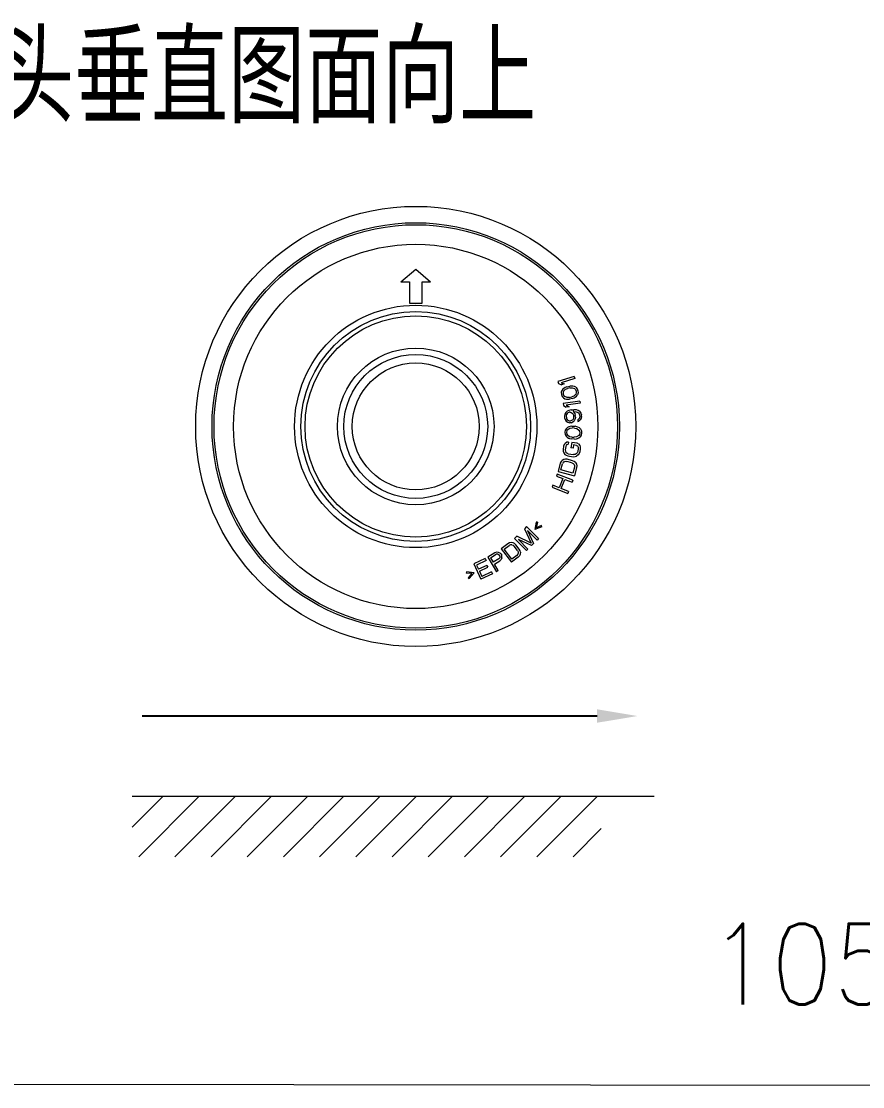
# Model space of a CAD drawing. Header units: inches. Extents: x 47316 to 59086, y 3141 to 11743.
# Drawn here: x 54817.3 to 54869.5, y 9795.1 to 9861.2 of the extents above; entities that cross this region are included whole.
import ezdxf

# ---------------------------------------------------------------- set-up
doc = ezdxf.new("R2010")
doc.units = ezdxf.units.IN
doc.header["$MEASUREMENT"] = 0
doc.styles.add('MtX_FangSong_GB2312', font='')
doc.styles.get("Standard").update_dxf_attribs({"font": ''})
doc.styles.get('MtX_FangSong_GB2312').set_extended_font_data('FangSong_GB2312')
doc.styles.get('Standard').set_extended_font_data('SimSun')
doc.linetypes.add('_VH_FULL_TAPE', pattern='A,0.0001,[30,VeSys.shx,S=0.1,R=0,X=0,Y=0],-0.8,[30,VeSys.shx,S=0.1,R=180,X=0,Y=0],-0.0001', length=0.8002)

msp = doc.modelspace()

# ---------------------------------------------------------------- linework, layer by layer
at = {"color": 0, "linetype": 'Continuous', "lineweight": 15}
for p, q in [((54840.88, 9845.031), (54841.799, 9845.819)), ((54841.799, 9845.819), (54842.717, 9845.031)), ((54840.88, 9845.031), (54841.405, 9845.031)), ((54841.405, 9845.031), (54841.405, 9843.719)), ((54842.192, 9843.719), (54842.192, 9845.031)), ((54842.192, 9845.031), (54842.717, 9845.031)), ((54841.405, 9843.719), (54842.192, 9843.719)), ((54851.625, 9839.162), (54850.62, 9838.86)), ((54851.625, 9839.162), (54851.663, 9839.037)), ((54850.62, 9838.86), (54850.658, 9838.735)), ((54850.658, 9838.735), (54850.845, 9838.654)), ((54851.663, 9839.037), (54850.829, 9838.786)), ((54850.829, 9838.786), (54851.016, 9838.705)), ((54851.016, 9838.705), (54850.845, 9838.654)), ((54850.921, 9838.39), (54850.869, 9838.311)), ((54850.999, 9838.452), (54850.921, 9838.39)), ((54851.059, 9838.488), (54850.999, 9838.452)), ((54851.164, 9838.533), (54851.059, 9838.488)), ((54851.083, 9838.381), (54851.209, 9838.431)), ((54851.164, 9838.533), (54851.36, 9838.576)), ((54851.362, 9838.464), (54851.209, 9838.431)), ((54851.474, 9838.579), (54851.36, 9838.576)), ((54851.362, 9838.464), (54851.497, 9838.472)), ((54851.544, 9838.572), (54851.474, 9838.579)), ((54851.497, 9838.472), (54851.647, 9838.415)), ((54851.641, 9838.548), (54851.544, 9838.572)), ((54851.72, 9838.498), (54851.641, 9838.548)), ((54851.647, 9838.415), (54851.705, 9838.361)), ((54851.72, 9838.498), (54851.809, 9838.406)), ((54851.809, 9838.406), (54851.859, 9838.283)), ((54850.869, 9838.311), (54850.827, 9838.19)), ((54850.827, 9838.19), (54850.834, 9838.057)), ((54850.834, 9838.057), (54850.884, 9837.934)), ((54850.884, 9837.934), (54850.973, 9837.841)), ((54850.971, 9838.266), (54850.941, 9838.193)), ((54850.941, 9838.193), (54850.943, 9838.081)), ((54850.943, 9838.081), (54850.988, 9837.979)), ((54850.971, 9838.266), (54851.083, 9838.381)), ((54850.973, 9837.841), (54851.052, 9837.792)), ((54850.988, 9837.979), (54851.046, 9837.925)), ((54851.195, 9837.868), (54851.046, 9837.925)), ((54851.052, 9837.792), (54851.149, 9837.768)), ((54851.149, 9837.768), (54851.219, 9837.761)), ((54851.331, 9837.875), (54851.195, 9837.868)), ((54851.219, 9837.761), (54851.333, 9837.764)), ((54851.331, 9837.875), (54851.484, 9837.909)), ((54851.529, 9837.807), (54851.333, 9837.764)), ((54851.61, 9837.959), (54851.484, 9837.909)), ((54851.529, 9837.807), (54851.633, 9837.852)), ((54851.722, 9838.073), (54851.61, 9837.959)), ((54851.633, 9837.852), (54851.694, 9837.888)), ((54851.694, 9837.888), (54851.772, 9837.95)), ((54851.705, 9838.361), (54851.75, 9838.259)), ((54851.752, 9838.147), (54851.722, 9838.073)), ((54851.75, 9838.259), (54851.752, 9838.147)), ((54851.772, 9837.95), (54851.823, 9838.028)), ((54851.865, 9838.15), (54851.823, 9838.028)), ((54851.859, 9838.283), (54851.865, 9838.15)), ((54851.979, 9837.646), (54850.939, 9837.499)), ((54850.939, 9837.499), (54850.958, 9837.369)), ((54850.958, 9837.369), (54851.131, 9837.261)), ((54851.308, 9837.286), (54851.131, 9837.261)), ((54851.997, 9837.516), (54851.135, 9837.394)), ((54851.135, 9837.394), (54851.308, 9837.286)), ((54851.295, 9837.062), (54851.187, 9837.012)), ((54851.45, 9837.094), (54851.295, 9837.062)), ((54851.45, 9837.094), (54851.606, 9837.105)), ((54851.763, 9837.093), (54851.606, 9837.105)), ((54851.878, 9837.056), (54851.763, 9837.093)), ((54851.979, 9837.646), (54851.997, 9837.516)), ((54851.042, 9836.827), (54851.027, 9836.716)), ((54851.027, 9836.716), (54851.034, 9836.607)), ((54851.034, 9836.607), (54851.063, 9836.499)), ((54851.102, 9836.94), (54851.042, 9836.827)), ((54851.063, 9836.499), (54851.137, 9836.395)), ((54851.187, 9837.012), (54851.102, 9836.94)), ((54851.155, 9836.812), (54851.137, 9836.745)), ((54851.137, 9836.745), (54851.147, 9836.592)), ((54851.147, 9836.592), (54851.173, 9836.528)), ((54851.195, 9836.881), (54851.155, 9836.812)), ((54851.173, 9836.528), (54851.222, 9836.466)), ((54851.195, 9836.881), (54851.259, 9836.929)), ((54851.292, 9836.427), (54851.222, 9836.466)), ((54851.259, 9836.929), (54851.325, 9836.955)), ((54851.36, 9836.409), (54851.292, 9836.427)), ((54851.369, 9836.958), (54851.325, 9836.955)), ((54851.36, 9836.409), (54851.405, 9836.412)), ((54851.369, 9836.958), (54851.438, 9836.94)), ((54851.47, 9836.438), (54851.405, 9836.412)), ((54851.438, 9836.94), (54851.507, 9836.901)), ((54851.534, 9836.486), (54851.47, 9836.438)), ((54851.507, 9836.901), (54851.556, 9836.838)), ((54851.575, 9836.555), (54851.534, 9836.486)), ((54851.543, 9836.355), (54851.628, 9836.427)), ((54851.556, 9836.838), (54851.583, 9836.774)), ((54851.613, 9836.995), (54851.568, 9836.993)), ((54851.568, 9836.993), (54851.666, 9836.867)), ((54851.593, 9836.621), (54851.575, 9836.555)), ((54851.583, 9836.774), (54851.593, 9836.621)), ((54851.613, 9836.995), (54851.748, 9836.982)), ((54851.687, 9836.54), (54851.628, 9836.427)), ((54851.666, 9836.867), (54851.696, 9836.76)), ((54851.703, 9836.651), (54851.687, 9836.54)), ((54851.703, 9836.651), (54851.696, 9836.76)), ((54851.748, 9836.982), (54851.817, 9836.965)), ((54851.817, 9836.965), (54851.886, 9836.926)), ((54851.912, 9836.533), (54851.848, 9836.485)), ((54851.848, 9836.485), (54851.855, 9836.376)), ((54851.855, 9836.376), (54851.92, 9836.402)), ((54851.971, 9836.997), (54851.878, 9837.056)), ((54851.886, 9836.926), (54851.935, 9836.863)), ((54851.952, 9836.601), (54851.912, 9836.533)), ((54851.92, 9836.402), (54852.005, 9836.473)), ((54851.935, 9836.863), (54851.962, 9836.799)), ((54851.97, 9836.668), (54851.952, 9836.601)), ((54851.962, 9836.799), (54851.97, 9836.668)), ((54851.971, 9836.997), (54852.045, 9836.892)), ((54852.065, 9836.586), (54852.005, 9836.473)), ((54852.045, 9836.892), (54852.074, 9836.784)), ((54852.08, 9836.697), (54852.065, 9836.586)), ((54852.08, 9836.697), (54852.074, 9836.784)), ((54851.07, 9835.841), (54851.042, 9835.711)), ((54851.141, 9835.948), (54851.07, 9835.841)), ((54851.137, 9836.395), (54851.231, 9836.335)), ((54851.21, 9836.011), (54851.141, 9835.948)), ((54851.18, 9835.815), (54851.154, 9835.706)), ((54851.228, 9835.879), (54851.18, 9835.815)), ((54851.301, 9836.051), (54851.21, 9836.011)), ((54851.228, 9835.879), (54851.365, 9835.961)), ((54851.231, 9836.335), (54851.345, 9836.299)), ((54851.369, 9836.07), (54851.301, 9836.051)), ((54851.434, 9836.304), (54851.345, 9836.299)), ((54851.365, 9835.961), (54851.5, 9835.977)), ((54851.482, 9836.088), (54851.369, 9836.07)), ((54851.434, 9836.304), (54851.543, 9836.355)), ((54851.482, 9836.088), (54851.682, 9836.08)), ((54851.656, 9835.971), (54851.5, 9835.977)), ((54851.656, 9835.971), (54851.789, 9835.944)), ((54851.793, 9836.053), (54851.682, 9836.08)), ((54851.789, 9835.944), (54851.919, 9835.851)), ((54851.859, 9836.029), (54851.793, 9836.053)), ((54851.947, 9835.982), (54851.859, 9836.029)), ((54851.919, 9835.851), (54851.962, 9835.784)), ((54852.011, 9835.914), (54851.947, 9835.982)), ((54851.962, 9835.784), (54851.98, 9835.674)), ((54852.011, 9835.914), (54852.074, 9835.802)), ((54852.074, 9835.802), (54852.091, 9835.67)), ((54851.042, 9835.711), (54851.059, 9835.579)), ((54851.059, 9835.579), (54851.122, 9835.467)), ((54851.164, 9835.098), (54851.063, 9835.024)), ((54851.122, 9835.467), (54851.186, 9835.399)), ((54851.154, 9835.706), (54851.172, 9835.596)), ((54851.277, 9835.103), (54851.164, 9835.098)), ((54851.172, 9835.596), (54851.214, 9835.529)), ((54851.186, 9835.399), (54851.274, 9835.351)), ((54851.344, 9835.436), (54851.214, 9835.529)), ((54851.277, 9835.103), (54851.258, 9834.973)), ((54851.274, 9835.351), (54851.34, 9835.327)), ((54851.34, 9835.327), (54851.451, 9835.301)), ((54851.477, 9835.409), (54851.344, 9835.436)), ((54851.652, 9835.293), (54851.451, 9835.301)), ((54851.477, 9835.409), (54851.634, 9835.403)), ((54851.768, 9835.42), (54851.634, 9835.403)), ((54851.652, 9835.293), (54851.764, 9835.31)), ((54851.764, 9835.31), (54851.832, 9835.33)), ((54851.906, 9835.502), (54851.768, 9835.42)), ((54851.832, 9835.33), (54851.923, 9835.37)), ((54851.953, 9835.566), (54851.906, 9835.502)), ((54851.923, 9835.37), (54851.993, 9835.433)), ((54851.98, 9835.674), (54851.953, 9835.566)), ((54852.064, 9835.539), (54851.993, 9835.433)), ((54852.091, 9835.67), (54852.064, 9835.539)), ((54850.967, 9834.839), (54850.939, 9834.645)), ((54850.939, 9834.645), (54850.945, 9834.533)), ((54850.945, 9834.533), (54850.976, 9834.44)), ((54851.006, 9834.944), (54850.967, 9834.839)), ((54850.976, 9834.44), (54851.052, 9834.34)), ((54851.063, 9835.024), (54851.006, 9834.944)), ((54851.1, 9834.82), (54851.071, 9834.625)), ((54851.071, 9834.625), (54851.081, 9834.535)), ((54851.081, 9834.535), (54851.115, 9834.464)), ((54851.135, 9834.903), (54851.1, 9834.82)), ((54851.175, 9834.411), (54851.115, 9834.464)), ((54851.189, 9834.961), (54851.135, 9834.903)), ((54851.189, 9834.961), (54851.258, 9834.973)), ((54851.476, 9835.074), (54851.428, 9834.749)), ((54851.561, 9834.729), (54851.428, 9834.749)), ((54851.808, 9835.025), (54851.476, 9835.074)), ((54851.59, 9834.924), (54851.561, 9834.729)), ((54851.766, 9834.898), (54851.59, 9834.924)), ((54851.81, 9834.427), (54851.756, 9834.369)), ((54851.766, 9834.898), (54851.83, 9834.867)), ((54851.893, 9834.99), (54851.808, 9835.025)), ((54851.845, 9834.511), (54851.81, 9834.427)), ((54851.83, 9834.867), (54851.864, 9834.795)), ((54851.873, 9834.705), (54851.845, 9834.511)), ((54851.864, 9834.795), (54851.873, 9834.705)), ((54851.893, 9834.99), (54851.969, 9834.89)), ((54851.977, 9834.491), (54851.939, 9834.386)), ((54851.969, 9834.89), (54852, 9834.797)), ((54852.006, 9834.686), (54851.977, 9834.491)), ((54852, 9834.797), (54852.006, 9834.686)), ((54850.763, 9833.788), (54850.629, 9833.28)), ((54850.813, 9833.888), (54850.763, 9833.788)), ((54850.878, 9833.961), (54850.813, 9833.888)), ((54850.987, 9834.023), (54850.878, 9833.961)), ((54850.937, 9833.832), (54850.893, 9833.753)), ((54850.997, 9833.884), (54850.937, 9833.832)), ((54851.085, 9834.042), (54850.987, 9834.023)), ((54850.997, 9833.884), (54851.073, 9833.909)), ((54851.052, 9834.34), (54851.134, 9834.284)), ((54851.073, 9833.909), (54851.165, 9833.908)), ((54851.198, 9834.034), (54851.085, 9834.042)), ((54851.134, 9834.284), (54851.241, 9834.246)), ((54851.489, 9833.822), (54851.165, 9833.908)), ((54851.26, 9834.376), (54851.175, 9834.411)), ((54851.522, 9833.949), (54851.198, 9834.034)), ((54851.241, 9834.246), (54851.573, 9834.197)), ((54851.26, 9834.376), (54851.592, 9834.327)), ((54851.489, 9833.822), (54851.569, 9833.778)), ((54851.624, 9833.899), (54851.522, 9833.949)), ((54851.569, 9833.778), (54851.623, 9833.718)), ((54851.573, 9834.197), (54851.686, 9834.202)), ((54851.683, 9834.336), (54851.592, 9834.327)), ((54851.7, 9833.834), (54851.624, 9833.899)), ((54851.756, 9834.369), (54851.683, 9834.336)), ((54851.686, 9834.202), (54851.781, 9834.233)), ((54851.7, 9833.834), (54851.764, 9833.726)), ((54851.882, 9834.306), (54851.781, 9834.233)), ((54851.939, 9834.386), (54851.882, 9834.306)), ((54850.574, 9833.113), (54850.526, 9832.991)), ((54851.552, 9832.731), (54850.574, 9833.113)), ((54850.629, 9833.28), (54851.644, 9833.011)), ((54850.792, 9833.373), (54850.893, 9833.753)), ((54851.548, 9833.173), (54850.792, 9833.373)), ((54851.648, 9833.553), (54851.548, 9833.173)), ((54851.623, 9833.718), (54851.649, 9833.643)), ((54851.778, 9833.519), (54851.644, 9833.011)), ((54851.649, 9833.643), (54851.648, 9833.553)), ((54851.764, 9833.726), (54851.784, 9833.63)), ((54851.784, 9833.63), (54851.778, 9833.519)), ((54850.526, 9832.991), (54850.922, 9832.836)), ((54850.922, 9832.836), (54850.699, 9832.266)), ((54850.824, 9832.217), (54851.047, 9832.788)), ((54851.047, 9832.788), (54851.504, 9832.609)), ((54851.552, 9832.731), (54851.504, 9832.609)), ((54850.304, 9832.42), (54850.256, 9832.298)), ((54850.256, 9832.298), (54851.234, 9831.916)), ((54850.699, 9832.266), (54850.304, 9832.42)), ((54851.281, 9832.038), (54850.824, 9832.217)), ((54851.281, 9832.038), (54851.234, 9831.916)), ((54848.677, 9829.864), (54848.537, 9829.725)), ((54849.415, 9829.117), (54848.677, 9829.864)), ((54849.273, 9830.139), (54849.181, 9829.676)), ((54849.617, 9829.855), (54849.181, 9829.676)), ((54849.352, 9830.13), (54849.273, 9830.139)), ((54849.352, 9830.13), (54849.278, 9829.794)), ((54849.593, 9829.931), (54849.278, 9829.794)), ((54849.617, 9829.855), (54849.593, 9829.931)), ((54848.07, 9829.264), (54847.93, 9829.125)), ((54848.963, 9828.828), (54848.07, 9829.264)), ((54848.537, 9829.725), (54848.963, 9828.828)), ((54848.74, 9829.613), (54849.321, 9829.025)), ((54848.74, 9829.613), (54849.104, 9828.81)), ((54847.517, 9828.8), (54847.101, 9828.479)), ((54847.101, 9828.479), (54847.742, 9827.648)), ((54847.287, 9828.453), (54847.599, 9828.694)), ((54847.617, 9828.849), (54847.517, 9828.8)), ((54847.682, 9828.73), (54847.599, 9828.694)), ((54847.714, 9828.867), (54847.617, 9828.849)), ((54847.761, 9828.734), (54847.682, 9828.73)), ((54847.837, 9828.85), (54847.714, 9828.867)), ((54847.761, 9828.734), (54847.836, 9828.708)), ((54847.836, 9828.708), (54847.908, 9828.65)), ((54847.927, 9828.806), (54847.837, 9828.85)), ((54848.113, 9828.385), (54847.908, 9828.65)), ((54848.012, 9828.731), (54847.927, 9828.806)), ((54847.93, 9829.125), (54848.668, 9828.379)), ((54848.217, 9828.465), (54848.012, 9828.731)), ((54848.979, 9828.687), (54848.18, 9829.059)), ((54848.762, 9828.471), (54848.18, 9829.059)), ((54848.762, 9828.471), (54848.668, 9828.379)), ((54849.104, 9828.81), (54848.979, 9828.687)), ((54849.415, 9829.117), (54849.321, 9829.025)), ((54846.109, 9827.878), (54845.397, 9827.541)), ((54846.109, 9827.878), (54846.166, 9827.756)), ((54846.712, 9828.233), (54846.264, 9827.96)), ((54846.264, 9827.96), (54846.81, 9827.064)), ((54846.434, 9827.933), (54846.789, 9828.149)), ((54846.434, 9827.933), (54846.608, 9827.647)), ((54846.963, 9827.863), (54846.608, 9827.647)), ((54846.817, 9828.271), (54846.712, 9828.233)), ((54846.857, 9828.165), (54846.789, 9828.149)), ((54846.927, 9828.26), (54846.817, 9828.271)), ((54846.857, 9828.165), (54846.917, 9828.149)), ((54846.917, 9828.149), (54846.971, 9828.103)), ((54847.03, 9828.217), (54846.927, 9828.26)), ((54847.008, 9827.916), (54846.963, 9827.863)), ((54847.006, 9828.046), (54846.971, 9828.103)), ((54847.006, 9828.046), (54847.022, 9827.977)), ((54847.022, 9827.977), (54847.008, 9827.916)), ((54847.096, 9827.813), (54847.014, 9827.737)), ((54847.083, 9828.171), (54847.03, 9828.217)), ((54847.083, 9828.171), (54847.13, 9828.095)), ((54847.136, 9827.916), (54847.096, 9827.813)), ((54847.146, 9828.027), (54847.13, 9828.095)), ((54847.136, 9827.916), (54847.146, 9828.027)), ((54847.764, 9827.834), (54847.287, 9828.453)), ((54848.158, 9827.969), (54847.742, 9827.648)), ((54848.076, 9828.075), (54847.764, 9827.834)), ((54848.132, 9828.146), (54848.076, 9828.075)), ((54848.113, 9828.385), (54848.15, 9828.301)), ((54848.156, 9828.221), (54848.132, 9828.146)), ((54848.15, 9828.301), (54848.156, 9828.221)), ((54848.231, 9828.053), (54848.158, 9827.969)), ((54848.268, 9828.363), (54848.217, 9828.465)), ((54848.273, 9828.142), (54848.231, 9828.053)), ((54848.288, 9828.266), (54848.268, 9828.363)), ((54848.288, 9828.266), (54848.273, 9828.142)), ((54845.397, 9827.541), (54845.846, 9826.592)), ((54846.166, 9827.756), (54845.573, 9827.476)), ((54845.573, 9827.476), (54845.697, 9827.213)), ((54846.212, 9827.457), (54845.697, 9827.213)), ((54845.755, 9827.092), (54846.269, 9827.335)), ((54846.212, 9827.457), (54846.269, 9827.335)), ((54846.678, 9827.533), (54847.014, 9827.737)), ((54846.922, 9827.132), (54846.678, 9827.533)), ((54844.951, 9827.06), (54844.934, 9826.982)), ((54845.277, 9826.948), (54844.934, 9826.982)), ((54845.419, 9827.003), (54844.951, 9827.06)), ((54845.277, 9826.948), (54845.048, 9826.691)), ((54845.048, 9826.691), (54845.113, 9826.644)), ((54845.419, 9827.003), (54845.113, 9826.644)), ((54845.755, 9827.092), (54845.908, 9826.769)), ((54846.558, 9826.929), (54845.846, 9826.592)), ((54846.501, 9827.05), (54845.908, 9826.769)), ((54846.501, 9827.05), (54846.558, 9826.929)), ((54846.922, 9827.132), (54846.81, 9827.064))]:
    msp.add_line(p, q, dxfattribs=at)
at = {"color": 7, "lineweight": -2}
msp.add_line((54853.052, 9818.113), (54824.832, 9818.113), dxfattribs=at)
at = {"color": 0, "lineweight": 15}
for p, q in [((54824.212, 9811.229, 0), (54826.124, 9813.141, 0)), ((54824.212, 9813.141, 0), (54856.578, 9813.141, 0)), ((54824.615, 9809.387, 0), (54828.369, 9813.141, 0)), ((54826.86, 9809.387, 0), (54830.614, 9813.141, 0)), ((54829.105, 9809.387, 0), (54832.859, 9813.141, 0)), ((54831.35, 9809.387, 0), (54835.104, 9813.141, 0)), ((54833.595, 9809.387, 0), (54837.349, 9813.141, 0)), ((54835.84, 9809.387, 0), (54839.595, 9813.141, 0)), ((54838.085, 9809.387, 0), (54841.84, 9813.141, 0)), ((54840.33, 9809.387, 0), (54844.085, 9813.141, 0)), ((54842.575, 9809.387, 0), (54846.33, 9813.141, 0)), ((54844.82, 9809.387, 0), (54848.575, 9813.141, 0)), ((54847.065, 9809.387, 0), (54850.82, 9813.141, 0)), ((54849.31, 9809.387, 0), (54853.065, 9813.141, 0)), ((54851.555, 9809.387, 0), (54853.301, 9811.132, 0))]:
    msp.add_line(p, q, dxfattribs=at)
at = {"color": 0, "linetype": '_VH_FULL_TAPE', "lineweight": 15, "ltscale": 5}
msp.add_line((54767.646, 9795.334), (54962.569, 9795.124), dxfattribs=at)
at = {"color": 0, "linetype": 'Continuous', "lineweight": 15}
for radius in [13.648, 12.634, 12.511, 11.297, 7.516, 7.126, 6.863, 4.856, 4.462, 3.937]:
    msp.add_circle((54841.799, 9836.072), radius, dxfattribs=at)
at = {"color": 7, "lineweight": -2}
msp.add_solid([(54853.052, 9818.53), (54855.552, 9818.113), (54853.052, 9817.697)], dxfattribs=at)

# ---------------------------------------------------------------- texts
at = {"color": 0, "lineweight": 15, "style": 'MtX_FangSong_GB2312', "width": 0.7}
msp.add_text('注意橡胶件有箭头标识，箭头垂直图面向上', height=5, dxfattribs=at).set_placement((54758.557, 9855.408))
at = {"color": 7, "linetype": '_VH_FULL_TAPE', "lineweight": 18, "ltscale": 5, "insert": (54859.975, 9805.234), "char_height": 5, "width": 12.85714, "attachment_point": 1, "rotation": 359.93842}
msp.add_mtext('\\Fromans.shx;\\W0.9000000000;\\T1.0000000000;\\o\\l105', dxfattribs=at)

doc.saveas('drawing.dxf')
